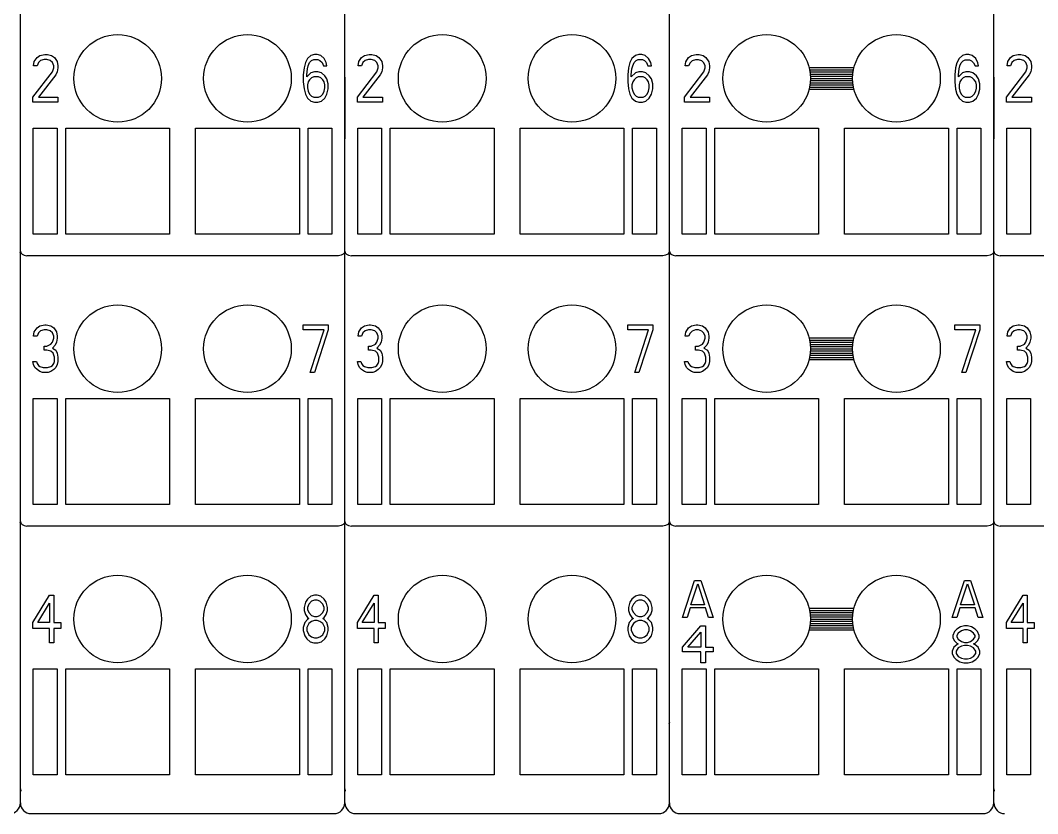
# Model space of a CAD drawing. Extents: x 10 to 952, y 6 to 232.
# Drawn here: x 757.81 to 792.17, y 109.78 to 136.58 of the extents above; entities that cross this region are included whole.
import ezdxf

# ---------------------------------------------------------------- set-up
doc = ezdxf.new("R2010")
doc.units = 0
doc.header["$LTSCALE"] = 5
doc.header["$MEASUREMENT"] = 0
doc.layers.get('0').update_dxf_attribs({"linetype": 'CONTINUOUS'})

msp = doc.modelspace()

# ---------------------------------------------------------------- linework, layer by layer
at = {"color": 7, "linetype": 'Continuous'}
for p, q in [((757.808, 110.143), (757.808, 205.864)), ((757.808, 110.143), (757.808, 205.864)), ((768.768, 110.143), (768.768, 205.864)), ((768.768, 110.143), (768.768, 205.864)), ((779.729, 110.143), (779.729, 205.864)), ((779.729, 110.143), (779.729, 205.864)), ((779.729, 123.764), (779.729, 205.864)), ((779.729, 123.764), (779.729, 205.864)), ((790.689, 110.143), (790.689, 205.864)), ((790.689, 110.143), (790.689, 205.864)), ((758.373, 135.324), (758.467, 135.392)), ((758.467, 135.392), (758.631, 135.426)), ((758.631, 135.426), (758.725, 135.426)), ((758.725, 135.426), (758.865, 135.392)), ((758.865, 135.392), (758.959, 135.324)), ((767.624, 135.392), (767.507, 135.29)), ((767.741, 135.426), (767.624, 135.392)), ((767.835, 135.426), (767.741, 135.426)), ((767.952, 135.392), (767.835, 135.426)), ((768.069, 135.29), (767.952, 135.392)), ((769.333, 135.324), (769.427, 135.392)), ((769.427, 135.392), (769.591, 135.426)), ((769.591, 135.426), (769.685, 135.426)), ((769.685, 135.426), (769.826, 135.392)), ((769.826, 135.392), (769.92, 135.324)), ((778.584, 135.392), (778.467, 135.29)), ((778.702, 135.426), (778.584, 135.392)), ((778.795, 135.426), (778.702, 135.426)), ((778.913, 135.392), (778.795, 135.426)), ((779.03, 135.29), (778.913, 135.392)), ((780.381, 135.322), (780.475, 135.391)), ((780.475, 135.391), (780.639, 135.425)), ((780.639, 135.425), (780.733, 135.425)), ((780.733, 135.425), (780.873, 135.391)), ((780.873, 135.391), (780.967, 135.322)), ((789.632, 135.391), (789.515, 135.288)), ((789.749, 135.425), (789.632, 135.391)), ((789.843, 135.425), (789.749, 135.425)), ((789.96, 135.391), (789.843, 135.425)), ((790.077, 135.288), (789.96, 135.391)), ((791.254, 135.324), (791.348, 135.392)), ((791.348, 135.392), (791.512, 135.426)), ((791.512, 135.426), (791.606, 135.426)), ((791.606, 135.426), (791.747, 135.392)), ((791.747, 135.392), (791.84, 135.324)), ((758.256, 135.05), (758.279, 135.187)), ((758.373, 135.05), (758.256, 135.05)), ((758.279, 135.187), (758.373, 135.324)), ((758.42, 135.153), (758.373, 135.05)), ((758.49, 135.221), (758.42, 135.153)), ((758.608, 135.255), (758.49, 135.221)), ((758.701, 135.255), (758.608, 135.255)), ((758.818, 135.221), (758.701, 135.255)), ((758.889, 135.153), (758.818, 135.221)), ((758.936, 135.05), (758.889, 135.153)), ((758.936, 134.982), (758.936, 135.05)), ((758.959, 135.324), (759.053, 135.187)), ((759.053, 135.187), (759.076, 135.05)), ((759.076, 135.05), (759.076, 134.982)), ((767.436, 135.153), (767.39, 134.982)), ((767.507, 135.29), (767.436, 135.153)), ((767.507, 134.948), (767.53, 135.05)), ((767.53, 135.05), (767.577, 135.153)), ((767.577, 135.153), (767.647, 135.221)), ((767.647, 135.221), (767.718, 135.255)), ((767.718, 135.255), (767.858, 135.255)), ((767.858, 135.255), (767.929, 135.221)), ((767.929, 135.221), (767.999, 135.153)), ((767.999, 135.153), (768.046, 135.05)), ((768.046, 135.05), (768.163, 135.05)), ((768.14, 135.153), (768.069, 135.29)), ((768.163, 135.05), (768.14, 135.153)), ((769.216, 135.05), (769.24, 135.187)), ((769.333, 135.05), (769.216, 135.05)), ((769.24, 135.187), (769.333, 135.324)), ((769.38, 135.153), (769.333, 135.05)), ((769.451, 135.221), (769.38, 135.153)), ((769.568, 135.255), (769.451, 135.221)), ((769.662, 135.255), (769.568, 135.255)), ((769.779, 135.221), (769.662, 135.255)), ((769.849, 135.153), (769.779, 135.221)), ((769.896, 135.05), (769.849, 135.153)), ((769.896, 134.982), (769.896, 135.05)), ((769.92, 135.324), (770.013, 135.187)), ((770.013, 135.187), (770.037, 135.05)), ((770.037, 135.05), (770.037, 134.982)), ((778.397, 135.153), (778.35, 134.982)), ((778.467, 135.29), (778.397, 135.153)), ((778.467, 134.948), (778.491, 135.05)), ((778.491, 135.05), (778.537, 135.153)), ((778.537, 135.153), (778.608, 135.221)), ((778.608, 135.221), (778.678, 135.255)), ((778.678, 135.255), (778.819, 135.255)), ((778.819, 135.255), (778.889, 135.221)), ((778.889, 135.221), (778.959, 135.153)), ((778.959, 135.153), (779.006, 135.05)), ((779.006, 135.05), (779.124, 135.05)), ((779.1, 135.153), (779.03, 135.29)), ((779.124, 135.05), (779.1, 135.153)), ((780.264, 135.049), (780.287, 135.185)), ((780.381, 135.049), (780.264, 135.049)), ((780.287, 135.185), (780.381, 135.322)), ((780.428, 135.151), (780.381, 135.049)), ((780.498, 135.22), (780.428, 135.151)), ((780.615, 135.254), (780.498, 135.22)), ((780.709, 135.254), (780.615, 135.254)), ((780.826, 135.22), (780.709, 135.254)), ((780.897, 135.151), (780.826, 135.22)), ((780.944, 135.049), (780.897, 135.151)), ((780.944, 134.98), (780.944, 135.049)), ((780.967, 135.322), (781.061, 135.185)), ((781.061, 135.185), (781.084, 135.049)), ((781.084, 135.049), (781.084, 134.98)), ((789.444, 135.151), (789.397, 134.98)), ((789.515, 135.288), (789.444, 135.151)), ((789.515, 134.946), (789.538, 135.049)), ((789.538, 135.049), (789.585, 135.151)), ((789.585, 135.151), (789.655, 135.22)), ((789.655, 135.22), (789.726, 135.254)), ((789.726, 135.254), (789.866, 135.254)), ((789.866, 135.254), (789.937, 135.22)), ((789.937, 135.22), (790.007, 135.151)), ((790.007, 135.151), (790.054, 135.049)), ((790.054, 135.049), (790.171, 135.049)), ((790.148, 135.151), (790.077, 135.288)), ((790.171, 135.049), (790.148, 135.151)), ((791.137, 135.05), (791.16, 135.187)), ((791.254, 135.05), (791.137, 135.05)), ((791.16, 135.187), (791.254, 135.324)), ((791.301, 135.153), (791.254, 135.05)), ((791.371, 135.221), (791.301, 135.153)), ((791.489, 135.255), (791.371, 135.221)), ((791.582, 135.255), (791.489, 135.255)), ((791.7, 135.221), (791.582, 135.255)), ((791.77, 135.153), (791.7, 135.221)), ((791.817, 135.05), (791.77, 135.153)), ((791.817, 134.982), (791.817, 135.05)), ((791.84, 135.324), (791.934, 135.187)), ((791.934, 135.187), (791.958, 135.05)), ((791.958, 135.05), (791.958, 134.982)), ((758.232, 133.99), (758.889, 134.845)), ((759.006, 134.742), (758.42, 133.99)), ((758.889, 134.845), (758.936, 134.982)), ((759.053, 134.845), (759.006, 134.742)), ((759.076, 134.982), (759.053, 134.845)), ((767.39, 134.982), (767.366, 134.742)), ((767.366, 134.742), (767.366, 134.503)), ((767.483, 134.742), (767.507, 134.948)), ((767.624, 134.811), (767.483, 134.674)), ((767.483, 134.674), (767.483, 134.742)), ((767.741, 134.845), (767.624, 134.811)), ((767.858, 134.845), (767.741, 134.845)), ((767.976, 134.811), (767.858, 134.845)), ((768.093, 134.708), (767.976, 134.811)), ((768.163, 134.606), (768.093, 134.708)), ((769.193, 133.99), (769.849, 134.845)), ((769.966, 134.742), (769.38, 133.99)), ((769.849, 134.845), (769.896, 134.982)), ((770.013, 134.845), (769.966, 134.742)), ((770.037, 134.982), (770.013, 134.845)), ((778.35, 134.982), (778.326, 134.742)), ((778.326, 134.742), (778.326, 134.503)), ((778.444, 134.742), (778.467, 134.948)), ((778.584, 134.811), (778.444, 134.674)), ((778.444, 134.674), (778.444, 134.742)), ((778.702, 134.845), (778.584, 134.811)), ((778.819, 134.845), (778.702, 134.845)), ((778.936, 134.811), (778.819, 134.845)), ((779.053, 134.708), (778.936, 134.811)), ((779.124, 134.606), (779.053, 134.708)), ((780.24, 133.988), (780.897, 134.843)), ((781.014, 134.741), (780.428, 133.988)), ((780.897, 134.843), (780.944, 134.98)), ((781.061, 134.843), (781.014, 134.741)), ((781.084, 134.98), (781.061, 134.843)), ((784.451, 134.987), (785.967, 134.987)), ((784.467, 134.914), (785.951, 134.914)), ((784.48, 134.841), (785.938, 134.841)), ((784.489, 134.768), (785.929, 134.768)), ((789.397, 134.98), (789.374, 134.741)), ((789.374, 134.741), (789.374, 134.501)), ((789.491, 134.741), (789.515, 134.946)), ((789.632, 134.809), (789.491, 134.672)), ((789.491, 134.672), (789.491, 134.741)), ((789.749, 134.843), (789.632, 134.809)), ((789.866, 134.843), (789.749, 134.843)), ((789.984, 134.809), (789.866, 134.843)), ((790.101, 134.707), (789.984, 134.809)), ((790.171, 134.604), (790.101, 134.707)), ((791.114, 133.99), (791.77, 134.845)), ((791.887, 134.742), (791.301, 133.99)), ((791.77, 134.845), (791.817, 134.982)), ((791.934, 134.845), (791.887, 134.742)), ((791.958, 134.982), (791.934, 134.845)), ((767.366, 134.503), (767.39, 134.264)), ((767.53, 134.503), (767.507, 134.4)), ((767.507, 134.4), (767.507, 134.298)), ((767.577, 134.571), (767.53, 134.503)), ((767.647, 134.64), (767.577, 134.571)), ((767.718, 134.674), (767.647, 134.64)), ((767.882, 134.674), (767.718, 134.674)), ((767.952, 134.64), (767.882, 134.674)), ((768.022, 134.571), (767.952, 134.64)), ((768.069, 134.503), (768.022, 134.571)), ((768.093, 134.4), (768.069, 134.503)), ((768.093, 134.298), (768.093, 134.4)), ((768.21, 134.435), (768.163, 134.606)), ((768.21, 134.264), (768.21, 134.435)), ((768.764, 134.658), (768.764, 132.575)), ((778.326, 134.503), (778.35, 134.264)), ((778.491, 134.503), (778.467, 134.4)), ((778.467, 134.4), (778.467, 134.298)), ((778.537, 134.571), (778.491, 134.503)), ((778.608, 134.64), (778.537, 134.571)), ((778.678, 134.674), (778.608, 134.64)), ((778.842, 134.674), (778.678, 134.674)), ((778.913, 134.64), (778.842, 134.674)), ((778.983, 134.571), (778.913, 134.64)), ((779.03, 134.503), (778.983, 134.571)), ((779.053, 134.4), (779.03, 134.503)), ((779.053, 134.298), (779.053, 134.4)), ((779.17, 134.435), (779.124, 134.606)), ((779.17, 134.264), (779.17, 134.435)), ((779.724, 134.658), (779.724, 132.575)), ((784.48, 134.402), (785.938, 134.402)), ((784.489, 134.475), (785.929, 134.475)), ((784.495, 134.695), (785.923, 134.695)), ((784.495, 134.548), (785.923, 134.548)), ((784.497, 134.621), (785.921, 134.621)), ((789.374, 134.501), (789.397, 134.262)), ((789.538, 134.501), (789.515, 134.399)), ((789.515, 134.399), (789.515, 134.296)), ((789.585, 134.57), (789.538, 134.501)), ((789.655, 134.638), (789.585, 134.57)), ((789.726, 134.672), (789.655, 134.638)), ((789.89, 134.672), (789.726, 134.672)), ((789.96, 134.638), (789.89, 134.672)), ((790.03, 134.57), (789.96, 134.638)), ((790.077, 134.501), (790.03, 134.57)), ((790.101, 134.399), (790.077, 134.501)), ((790.101, 134.296), (790.101, 134.399)), ((790.218, 134.433), (790.171, 134.604)), ((790.218, 134.262), (790.218, 134.433)), ((790.685, 134.658), (790.685, 132.575)), ((767.39, 134.264), (767.436, 134.093)), ((767.436, 134.093), (767.507, 133.956)), ((767.507, 134.298), (767.53, 134.195)), ((767.53, 134.195), (767.577, 134.093)), ((767.577, 134.093), (767.647, 134.024)), ((767.647, 134.024), (767.718, 133.99)), ((767.882, 133.99), (767.952, 134.024)), ((767.952, 134.024), (768.022, 134.093)), ((768.022, 134.093), (768.069, 134.195)), ((768.069, 134.195), (768.093, 134.298)), ((768.093, 133.956), (768.163, 134.093)), ((768.163, 134.093), (768.21, 134.264)), ((778.35, 134.264), (778.397, 134.093)), ((778.397, 134.093), (778.467, 133.956)), ((778.467, 134.298), (778.491, 134.195)), ((778.491, 134.195), (778.537, 134.093)), ((778.537, 134.093), (778.608, 134.024)), ((778.608, 134.024), (778.678, 133.99)), ((778.842, 133.99), (778.913, 134.024)), ((778.913, 134.024), (778.983, 134.093)), ((778.983, 134.093), (779.03, 134.195)), ((779.03, 134.195), (779.053, 134.298)), ((779.053, 133.956), (779.124, 134.093)), ((779.124, 134.093), (779.17, 134.264)), ((784.451, 134.256), (785.967, 134.256)), ((784.468, 134.329), (785.951, 134.329)), ((789.397, 134.262), (789.444, 134.091)), ((789.444, 134.091), (789.515, 133.954)), ((789.515, 134.296), (789.538, 134.194)), ((789.538, 134.194), (789.585, 134.091)), ((789.585, 134.091), (789.655, 134.023)), ((789.655, 134.023), (789.726, 133.988)), ((789.89, 133.988), (789.96, 134.023)), ((789.96, 134.023), (790.03, 134.091)), ((790.03, 134.091), (790.077, 134.194)), ((790.077, 134.194), (790.101, 134.296)), ((790.101, 133.954), (790.171, 134.091)), ((790.171, 134.091), (790.218, 134.262)), ((758.232, 133.819), (758.232, 133.99)), ((759.076, 133.819), (758.232, 133.819)), ((758.42, 133.99), (759.076, 133.99)), ((759.076, 133.99), (759.076, 133.819)), ((767.507, 133.956), (767.624, 133.853)), ((767.624, 133.853), (767.741, 133.819)), ((767.718, 133.99), (767.882, 133.99)), ((767.741, 133.819), (767.858, 133.819)), ((767.858, 133.819), (767.976, 133.853)), ((767.976, 133.853), (768.093, 133.956)), ((769.193, 133.819), (769.193, 133.99)), ((770.037, 133.819), (769.193, 133.819)), ((769.38, 133.99), (770.037, 133.99)), ((770.037, 133.99), (770.037, 133.819)), ((778.467, 133.956), (778.584, 133.853)), ((778.584, 133.853), (778.702, 133.819)), ((778.678, 133.99), (778.842, 133.99)), ((778.702, 133.819), (778.819, 133.819)), ((778.819, 133.819), (778.936, 133.853)), ((778.936, 133.853), (779.053, 133.956)), ((780.24, 133.817), (780.24, 133.988)), ((781.084, 133.817), (780.24, 133.817)), ((780.428, 133.988), (781.084, 133.988)), ((781.084, 133.988), (781.084, 133.817)), ((789.515, 133.954), (789.632, 133.852)), ((789.632, 133.852), (789.749, 133.817)), ((789.726, 133.988), (789.89, 133.988)), ((789.749, 133.817), (789.866, 133.817)), ((789.866, 133.817), (789.984, 133.852)), ((789.984, 133.852), (790.101, 133.954)), ((791.114, 133.819), (791.114, 133.99)), ((791.958, 133.819), (791.114, 133.819)), ((791.301, 133.99), (791.958, 133.99)), ((791.958, 133.99), (791.958, 133.819)), ((758.246, 129.36), (758.246, 132.941)), ((758.246, 132.941), (759.05, 132.941)), ((759.05, 132.941), (759.05, 129.36)), ((759.343, 129.36), (759.343, 132.941)), ((759.343, 132.941), (762.85, 132.941)), ((762.85, 132.941), (762.85, 129.36)), ((763.727, 129.36), (763.727, 132.941)), ((763.727, 132.941), (767.234, 132.941)), ((767.234, 132.941), (767.234, 129.36)), ((767.526, 129.36), (767.526, 132.941)), ((767.526, 132.941), (768.33, 132.941)), ((768.33, 132.941), (768.33, 129.36)), ((769.207, 129.36), (769.207, 132.941)), ((769.207, 132.941), (770.011, 132.941)), ((770.011, 132.941), (770.011, 129.36)), ((770.303, 129.36), (770.303, 132.941)), ((770.303, 132.941), (773.81, 132.941)), ((773.81, 132.941), (773.81, 129.36)), ((774.687, 129.36), (774.687, 132.941)), ((774.687, 132.941), (778.194, 132.941)), ((778.194, 132.941), (778.194, 129.36)), ((778.487, 129.36), (778.487, 132.941)), ((778.487, 132.941), (779.29, 132.941)), ((779.29, 132.941), (779.29, 129.36)), ((780.167, 129.36), (780.167, 132.941)), ((780.167, 132.941), (780.971, 132.941)), ((780.971, 132.941), (780.971, 129.36)), ((781.263, 129.36), (781.263, 132.941)), ((781.263, 132.941), (784.771, 132.941)), ((784.771, 132.941), (784.771, 129.36)), ((785.647, 129.36), (785.647, 132.941)), ((785.647, 132.941), (789.155, 132.941)), ((789.155, 132.941), (789.155, 129.36)), ((789.447, 129.36), (789.447, 132.941)), ((789.447, 132.941), (790.251, 132.941)), ((790.251, 132.941), (790.251, 129.36)), ((791.128, 129.36), (791.128, 132.941)), ((791.128, 132.941), (791.931, 132.941)), ((791.931, 132.941), (791.931, 129.36)), ((759.05, 129.36), (758.246, 129.36)), ((762.85, 129.36), (759.343, 129.36)), ((767.234, 129.36), (763.727, 129.36)), ((768.33, 129.36), (767.526, 129.36)), ((770.011, 129.36), (769.207, 129.36)), ((773.81, 129.36), (770.303, 129.36)), ((778.194, 129.36), (774.687, 129.36)), ((779.29, 129.36), (778.487, 129.36)), ((780.971, 129.36), (780.167, 129.36)), ((784.771, 129.36), (781.263, 129.36)), ((789.155, 129.36), (785.647, 129.36)), ((790.251, 129.36), (789.447, 129.36)), ((791.931, 129.36), (791.128, 129.36)), ((757.808, 128.783), (757.794, 128.729)), ((757.808, 128.783), (757.822, 128.729)), ((757.822, 128.729), (757.864, 128.68)), ((757.864, 128.68), (757.934, 128.644)), ((757.934, 128.644), (758.027, 128.629)), ((768.549, 128.629), (758.027, 128.629)), ((768.642, 128.644), (768.549, 128.629)), ((768.712, 128.68), (768.642, 128.644)), ((768.755, 128.729), (768.712, 128.68)), ((768.768, 128.783), (768.755, 128.729)), ((768.768, 128.783), (768.782, 128.729)), ((768.782, 128.729), (768.824, 128.68)), ((768.824, 128.68), (768.895, 128.644)), ((768.895, 128.644), (768.988, 128.629)), ((779.51, 128.629), (768.988, 128.629)), ((779.603, 128.644), (779.51, 128.629)), ((779.673, 128.68), (779.603, 128.644)), ((779.715, 128.729), (779.673, 128.68)), ((779.729, 128.783), (779.715, 128.729)), ((779.729, 128.783), (779.743, 128.729)), ((779.743, 128.729), (779.785, 128.68)), ((779.785, 128.68), (779.855, 128.644)), ((779.855, 128.644), (779.948, 128.629)), ((790.47, 128.629), (779.948, 128.629)), ((790.563, 128.644), (790.47, 128.629)), ((790.633, 128.68), (790.563, 128.644)), ((790.676, 128.729), (790.633, 128.68)), ((790.689, 128.783), (790.676, 128.729)), ((790.689, 128.783), (790.703, 128.729)), ((790.703, 128.729), (790.745, 128.68)), ((790.745, 128.68), (790.816, 128.644)), ((790.816, 128.644), (790.908, 128.629)), ((801.43, 128.629), (790.908, 128.629)), ((758.279, 126.053), (758.373, 126.19)), ((758.373, 126.19), (758.467, 126.259)), ((758.467, 126.259), (758.631, 126.293)), ((758.608, 126.122), (758.49, 126.088)), ((758.701, 126.122), (758.608, 126.122)), ((758.631, 126.293), (758.678, 126.293)), ((758.678, 126.293), (758.842, 126.259)), ((758.818, 126.088), (758.701, 126.122)), ((758.842, 126.259), (758.936, 126.19)), ((758.936, 126.19), (759.029, 126.053)), ((767.366, 126.122), (767.366, 126.293)), ((767.366, 126.293), (768.21, 126.293)), ((768.069, 126.122), (767.366, 126.122)), ((767.601, 124.685), (768.069, 126.122)), ((768.21, 126.122), (767.741, 124.685)), ((768.21, 126.293), (768.21, 126.122)), ((769.24, 126.053), (769.333, 126.19)), ((769.333, 126.19), (769.427, 126.259)), ((769.427, 126.259), (769.591, 126.293)), ((769.568, 126.122), (769.451, 126.088)), ((769.662, 126.122), (769.568, 126.122)), ((769.591, 126.293), (769.638, 126.293)), ((769.638, 126.293), (769.802, 126.259)), ((769.779, 126.088), (769.662, 126.122)), ((769.802, 126.259), (769.896, 126.19)), ((769.896, 126.19), (769.99, 126.053)), ((778.326, 126.122), (778.326, 126.293)), ((778.326, 126.293), (779.17, 126.293)), ((779.03, 126.122), (778.326, 126.122)), ((778.561, 124.685), (779.03, 126.122)), ((779.17, 126.122), (778.702, 124.685)), ((779.17, 126.293), (779.17, 126.122)), ((780.287, 126.052), (780.381, 126.189)), ((780.381, 126.189), (780.475, 126.257)), ((780.475, 126.257), (780.639, 126.291)), ((780.615, 126.12), (780.498, 126.086)), ((780.709, 126.12), (780.615, 126.12)), ((780.639, 126.291), (780.686, 126.291)), ((780.686, 126.291), (780.85, 126.257)), ((780.826, 126.086), (780.709, 126.12)), ((780.85, 126.257), (780.944, 126.189)), ((780.944, 126.189), (781.037, 126.052)), ((789.374, 126.12), (789.374, 126.291)), ((789.374, 126.291), (790.218, 126.291)), ((790.077, 126.12), (789.374, 126.12)), ((789.608, 124.684), (790.077, 126.12)), ((790.218, 126.12), (789.749, 124.684)), ((790.218, 126.291), (790.218, 126.12)), ((791.16, 126.053), (791.254, 126.19)), ((791.254, 126.19), (791.348, 126.259)), ((791.348, 126.259), (791.512, 126.293)), ((791.489, 126.122), (791.371, 126.088)), ((791.582, 126.122), (791.489, 126.122)), ((791.512, 126.293), (791.559, 126.293)), ((791.559, 126.293), (791.723, 126.259)), ((791.7, 126.088), (791.582, 126.122)), ((791.723, 126.259), (791.817, 126.19)), ((791.817, 126.19), (791.911, 126.053)), ((758.256, 125.917), (758.279, 126.053)), ((758.373, 125.917), (758.256, 125.917)), ((758.42, 126.019), (758.373, 125.917)), ((758.49, 126.088), (758.42, 126.019)), ((758.889, 126.019), (758.818, 126.088)), ((758.936, 125.917), (758.889, 126.019)), ((758.889, 125.711), (758.936, 125.848)), ((758.936, 125.848), (758.936, 125.917)), ((759.029, 126.053), (759.053, 125.917)), ((759.053, 125.848), (759.029, 125.711)), ((759.053, 125.917), (759.053, 125.848)), ((769.216, 125.917), (769.24, 126.053)), ((769.333, 125.917), (769.216, 125.917)), ((769.38, 126.019), (769.333, 125.917)), ((769.451, 126.088), (769.38, 126.019)), ((769.849, 126.019), (769.779, 126.088)), ((769.896, 125.917), (769.849, 126.019)), ((769.849, 125.711), (769.896, 125.848)), ((769.896, 125.848), (769.896, 125.917)), ((769.99, 126.053), (770.013, 125.917)), ((770.013, 125.848), (769.99, 125.711)), ((770.013, 125.917), (770.013, 125.848)), ((780.264, 125.915), (780.287, 126.052)), ((780.381, 125.915), (780.264, 125.915)), ((780.428, 126.018), (780.381, 125.915)), ((780.498, 126.086), (780.428, 126.018)), ((780.897, 126.018), (780.826, 126.086)), ((780.944, 125.915), (780.897, 126.018)), ((780.897, 125.71), (780.944, 125.847)), ((780.944, 125.847), (780.944, 125.915)), ((781.037, 126.052), (781.061, 125.915)), ((781.061, 125.847), (781.037, 125.71)), ((781.061, 125.915), (781.061, 125.847)), ((784.451, 125.853), (785.967, 125.853)), ((784.467, 125.78), (785.951, 125.78)), ((791.137, 125.917), (791.16, 126.053)), ((791.254, 125.917), (791.137, 125.917)), ((791.301, 126.019), (791.254, 125.917)), ((791.371, 126.088), (791.301, 126.019)), ((791.77, 126.019), (791.7, 126.088)), ((791.817, 125.917), (791.77, 126.019)), ((791.77, 125.711), (791.817, 125.848)), ((791.817, 125.848), (791.817, 125.917)), ((791.911, 126.053), (791.934, 125.917)), ((791.934, 125.848), (791.911, 125.711)), ((791.934, 125.917), (791.934, 125.848)), ((758.608, 125.438), (758.608, 125.575)), ((758.608, 125.575), (758.701, 125.575)), ((758.701, 125.438), (758.608, 125.438)), ((758.701, 125.575), (758.842, 125.643)), ((758.842, 125.404), (758.701, 125.438)), ((758.842, 125.643), (758.889, 125.711)), ((758.983, 125.609), (758.889, 125.506)), ((758.889, 125.506), (759.006, 125.438)), ((759.029, 125.711), (758.983, 125.609)), ((759.006, 125.438), (759.053, 125.335)), ((769.568, 125.438), (769.568, 125.575)), ((769.568, 125.575), (769.662, 125.575)), ((769.662, 125.438), (769.568, 125.438)), ((769.662, 125.575), (769.802, 125.643)), ((769.802, 125.404), (769.662, 125.438)), ((769.802, 125.643), (769.849, 125.711)), ((769.943, 125.609), (769.849, 125.506)), ((769.849, 125.506), (769.966, 125.438)), ((769.99, 125.711), (769.943, 125.609)), ((769.966, 125.438), (770.013, 125.335)), ((780.615, 125.436), (780.615, 125.573)), ((780.615, 125.573), (780.709, 125.573)), ((780.709, 125.436), (780.615, 125.436)), ((780.709, 125.573), (780.85, 125.641)), ((780.85, 125.402), (780.709, 125.436)), ((780.85, 125.641), (780.897, 125.71)), ((780.991, 125.607), (780.897, 125.505)), ((780.897, 125.505), (781.014, 125.436)), ((781.037, 125.71), (780.991, 125.607)), ((781.014, 125.436), (781.061, 125.334)), ((784.48, 125.707), (785.938, 125.707)), ((784.489, 125.634), (785.929, 125.634)), ((784.495, 125.56), (785.923, 125.56)), ((784.497, 125.487), (785.921, 125.487)), ((791.489, 125.438), (791.489, 125.575)), ((791.489, 125.575), (791.582, 125.575)), ((791.582, 125.438), (791.489, 125.438)), ((791.582, 125.575), (791.723, 125.643)), ((791.723, 125.404), (791.582, 125.438)), ((791.723, 125.643), (791.77, 125.711)), ((791.864, 125.609), (791.77, 125.506)), ((791.77, 125.506), (791.887, 125.438)), ((791.911, 125.711), (791.864, 125.609)), ((791.887, 125.438), (791.934, 125.335)), ((758.912, 125.335), (758.842, 125.404)), ((758.959, 125.198), (758.912, 125.335)), ((758.959, 125.061), (758.959, 125.198)), ((759.053, 125.335), (759.076, 125.198)), ((759.076, 125.198), (759.076, 125.061)), ((769.873, 125.335), (769.802, 125.404)), ((769.92, 125.198), (769.873, 125.335)), ((769.92, 125.061), (769.92, 125.198)), ((770.013, 125.335), (770.037, 125.198)), ((770.037, 125.198), (770.037, 125.061)), ((780.92, 125.334), (780.85, 125.402)), ((780.967, 125.197), (780.92, 125.334)), ((780.967, 125.06), (780.967, 125.197)), ((781.061, 125.334), (781.084, 125.197)), ((781.084, 125.197), (781.084, 125.06)), ((784.451, 125.122), (785.967, 125.122)), ((784.467, 125.195), (785.951, 125.195)), ((784.48, 125.268), (785.938, 125.268)), ((784.489, 125.341), (785.929, 125.341)), ((784.495, 125.414), (785.923, 125.414)), ((791.793, 125.335), (791.723, 125.404)), ((791.84, 125.198), (791.793, 125.335)), ((791.84, 125.061), (791.84, 125.198)), ((791.934, 125.335), (791.958, 125.198)), ((791.958, 125.198), (791.958, 125.061)), ((758.256, 124.959), (758.232, 125.061)), ((758.232, 125.061), (758.35, 125.061)), ((758.303, 124.856), (758.256, 124.959)), ((758.373, 124.788), (758.303, 124.856)), ((758.35, 125.061), (758.373, 124.993)), ((758.373, 124.993), (758.42, 124.925)), ((758.467, 124.719), (758.373, 124.788)), ((758.42, 124.925), (758.467, 124.89)), ((758.467, 124.89), (758.584, 124.856)), ((758.584, 124.856), (758.725, 124.856)), ((758.725, 124.856), (758.842, 124.89)), ((758.842, 124.89), (758.889, 124.925)), ((758.936, 124.788), (758.842, 124.719)), ((758.889, 124.925), (758.936, 124.993)), ((758.936, 124.993), (758.959, 125.061)), ((759.006, 124.856), (758.936, 124.788)), ((759.053, 124.959), (759.006, 124.856)), ((759.076, 125.061), (759.053, 124.959)), ((769.216, 124.959), (769.193, 125.061)), ((769.193, 125.061), (769.31, 125.061)), ((769.263, 124.856), (769.216, 124.959)), ((769.333, 124.788), (769.263, 124.856)), ((769.31, 125.061), (769.333, 124.993)), ((769.333, 124.993), (769.38, 124.925)), ((769.427, 124.719), (769.333, 124.788)), ((769.38, 124.925), (769.427, 124.89)), ((769.427, 124.89), (769.544, 124.856)), ((769.544, 124.856), (769.685, 124.856)), ((769.685, 124.856), (769.802, 124.89)), ((769.802, 124.89), (769.849, 124.925)), ((769.896, 124.788), (769.802, 124.719)), ((769.849, 124.925), (769.896, 124.993)), ((769.896, 124.993), (769.92, 125.061)), ((769.966, 124.856), (769.896, 124.788)), ((770.013, 124.959), (769.966, 124.856)), ((770.037, 125.061), (770.013, 124.959)), ((780.264, 124.957), (780.24, 125.06)), ((780.24, 125.06), (780.358, 125.06)), ((780.311, 124.855), (780.264, 124.957)), ((780.381, 124.786), (780.311, 124.855)), ((780.358, 125.06), (780.381, 124.992)), ((780.381, 124.992), (780.428, 124.923)), ((780.475, 124.718), (780.381, 124.786)), ((780.428, 124.923), (780.475, 124.889)), ((780.475, 124.889), (780.592, 124.855)), ((780.592, 124.855), (780.733, 124.855)), ((780.733, 124.855), (780.85, 124.889)), ((780.85, 124.889), (780.897, 124.923)), ((780.944, 124.786), (780.85, 124.718)), ((780.897, 124.923), (780.944, 124.992)), ((780.944, 124.992), (780.967, 125.06)), ((781.014, 124.855), (780.944, 124.786)), ((781.061, 124.957), (781.014, 124.855)), ((781.084, 125.06), (781.061, 124.957)), ((791.137, 124.959), (791.114, 125.061)), ((791.114, 125.061), (791.231, 125.061)), ((791.184, 124.856), (791.137, 124.959)), ((791.254, 124.788), (791.184, 124.856)), ((791.231, 125.061), (791.254, 124.993)), ((791.254, 124.993), (791.301, 124.925)), ((791.348, 124.719), (791.254, 124.788)), ((791.301, 124.925), (791.348, 124.89)), ((791.348, 124.89), (791.465, 124.856)), ((791.465, 124.856), (791.606, 124.856)), ((791.606, 124.856), (791.723, 124.89)), ((791.723, 124.89), (791.77, 124.925)), ((791.817, 124.788), (791.723, 124.719)), ((791.77, 124.925), (791.817, 124.993)), ((791.817, 124.993), (791.84, 125.061)), ((791.887, 124.856), (791.817, 124.788)), ((791.934, 124.959), (791.887, 124.856)), ((791.958, 125.061), (791.934, 124.959)), ((758.561, 124.685), (758.467, 124.719)), ((758.748, 124.685), (758.561, 124.685)), ((758.842, 124.719), (758.748, 124.685)), ((767.741, 124.685), (767.601, 124.685)), ((769.521, 124.685), (769.427, 124.719)), ((769.709, 124.685), (769.521, 124.685)), ((769.802, 124.719), (769.709, 124.685)), ((778.702, 124.685), (778.561, 124.685)), ((780.569, 124.684), (780.475, 124.718)), ((780.756, 124.684), (780.569, 124.684)), ((780.85, 124.718), (780.756, 124.684)), ((789.749, 124.684), (789.608, 124.684)), ((791.442, 124.685), (791.348, 124.719)), ((791.629, 124.685), (791.442, 124.685)), ((791.723, 124.719), (791.629, 124.685)), ((758.246, 120.226), (758.246, 123.807)), ((758.246, 123.807), (759.05, 123.807)), ((759.05, 123.807), (759.05, 120.226)), ((759.343, 120.226), (759.343, 123.807)), ((759.343, 123.807), (762.85, 123.807)), ((762.85, 123.807), (762.85, 120.226)), ((763.727, 120.226), (763.727, 123.807)), ((763.727, 123.807), (767.234, 123.807)), ((767.234, 123.807), (767.234, 120.226)), ((767.526, 120.226), (767.526, 123.807)), ((767.526, 123.807), (768.33, 123.807)), ((768.33, 123.807), (768.33, 120.226)), ((769.207, 120.226), (769.207, 123.807)), ((769.207, 123.807), (770.011, 123.807)), ((770.011, 123.807), (770.011, 120.226)), ((770.303, 120.226), (770.303, 123.807)), ((770.303, 123.807), (773.81, 123.807)), ((773.81, 123.807), (773.81, 120.226)), ((774.687, 120.226), (774.687, 123.807)), ((774.687, 123.807), (778.194, 123.807)), ((778.194, 123.807), (778.194, 120.226)), ((778.487, 120.226), (778.487, 123.807)), ((778.487, 123.807), (779.29, 123.807)), ((779.29, 123.807), (779.29, 120.226)), ((780.167, 120.226), (780.167, 123.807)), ((780.167, 123.807), (780.971, 123.807)), ((780.971, 123.807), (780.971, 120.226)), ((781.263, 120.226), (781.263, 123.807)), ((781.263, 123.807), (784.771, 123.807)), ((784.771, 123.807), (784.771, 120.226)), ((785.647, 120.226), (785.647, 123.807)), ((785.647, 123.807), (789.155, 123.807)), ((789.155, 123.807), (789.155, 120.226)), ((789.447, 120.226), (789.447, 123.807)), ((789.447, 123.807), (790.251, 123.807)), ((790.251, 123.807), (790.251, 120.226)), ((791.128, 120.226), (791.128, 123.807)), ((791.128, 123.807), (791.931, 123.807)), ((791.931, 123.807), (791.931, 120.226)), ((759.05, 120.226), (758.246, 120.226)), ((762.85, 120.226), (759.343, 120.226)), ((767.234, 120.226), (763.727, 120.226)), ((768.33, 120.226), (767.526, 120.226)), ((770.011, 120.226), (769.207, 120.226)), ((773.81, 120.226), (770.303, 120.226)), ((778.194, 120.226), (774.687, 120.226)), ((779.29, 120.226), (778.487, 120.226)), ((780.971, 120.226), (780.167, 120.226)), ((784.771, 120.226), (781.263, 120.226)), ((789.155, 120.226), (785.647, 120.226)), ((790.251, 120.226), (789.447, 120.226)), ((791.931, 120.226), (791.128, 120.226)), ((757.808, 119.649), (757.794, 119.596)), ((757.808, 119.649), (757.822, 119.596)), ((757.822, 119.596), (757.864, 119.547)), ((768.755, 119.596), (768.712, 119.547)), ((768.768, 119.649), (768.755, 119.596)), ((768.768, 119.649), (768.782, 119.596)), ((768.782, 119.596), (768.824, 119.547)), ((779.715, 119.596), (779.673, 119.547)), ((779.729, 119.649), (779.715, 119.596)), ((779.729, 119.649), (779.743, 119.596)), ((779.743, 119.596), (779.785, 119.547)), ((790.676, 119.596), (790.633, 119.547)), ((790.689, 119.649), (790.676, 119.596)), ((790.689, 119.649), (790.703, 119.596)), ((790.703, 119.596), (790.745, 119.547)), ((757.864, 119.547), (757.934, 119.51)), ((757.934, 119.51), (758.027, 119.496)), ((768.549, 119.496), (758.027, 119.496)), ((768.642, 119.51), (768.549, 119.496)), ((768.712, 119.547), (768.642, 119.51)), ((768.824, 119.547), (768.895, 119.51)), ((768.895, 119.51), (768.988, 119.496)), ((779.51, 119.496), (768.988, 119.496)), ((779.603, 119.51), (779.51, 119.496)), ((779.673, 119.547), (779.603, 119.51)), ((779.785, 119.547), (779.855, 119.51)), ((779.855, 119.51), (779.948, 119.496)), ((790.47, 119.496), (779.948, 119.496)), ((790.563, 119.51), (790.47, 119.496)), ((790.633, 119.547), (790.563, 119.51)), ((790.745, 119.547), (790.816, 119.51)), ((790.816, 119.51), (790.908, 119.496)), ((801.43, 119.496), (790.908, 119.496)), ((780.17, 116.411), (780.584, 117.653)), ((780.455, 116.834), (780.688, 117.548)), ((780.584, 117.653), (780.791, 117.653)), ((780.688, 117.548), (780.921, 116.834)), ((780.791, 117.653), (781.206, 116.411)), ((789.283, 116.411), (789.697, 117.653)), ((789.568, 116.834), (789.801, 117.548)), ((789.697, 117.653), (789.904, 117.653)), ((789.801, 117.548), (790.034, 116.834)), ((789.904, 117.653), (790.318, 116.411)), ((758.232, 116.236), (758.795, 117.159)), ((758.397, 116.236), (758.795, 116.885)), ((758.795, 117.159), (758.936, 117.159)), ((758.795, 116.885), (758.795, 116.236)), ((758.936, 117.159), (758.936, 116.236)), ((767.436, 116.92), (767.39, 116.749)), ((767.507, 117.022), (767.436, 116.92)), ((767.624, 117.125), (767.507, 117.022)), ((767.554, 116.851), (767.507, 116.749)), ((767.647, 116.954), (767.554, 116.851)), ((767.741, 117.159), (767.624, 117.125)), ((767.741, 116.988), (767.647, 116.954)), ((767.835, 117.159), (767.741, 117.159)), ((767.835, 116.988), (767.741, 116.988)), ((767.952, 117.125), (767.835, 117.159)), ((767.929, 116.954), (767.835, 116.988)), ((768.022, 116.851), (767.929, 116.954)), ((768.069, 117.022), (767.952, 117.125)), ((768.069, 116.749), (768.022, 116.851)), ((768.14, 116.92), (768.069, 117.022)), ((768.187, 116.749), (768.14, 116.92)), ((769.193, 116.236), (769.755, 117.159)), ((769.357, 116.236), (769.755, 116.885)), ((769.755, 117.159), (769.896, 117.159)), ((769.755, 116.885), (769.755, 116.236)), ((769.896, 117.159), (769.896, 116.236)), ((778.397, 116.92), (778.35, 116.749)), ((778.467, 117.022), (778.397, 116.92)), ((778.584, 117.125), (778.467, 117.022)), ((778.514, 116.851), (778.467, 116.749)), ((778.608, 116.954), (778.514, 116.851)), ((778.702, 117.159), (778.584, 117.125)), ((778.702, 116.988), (778.608, 116.954)), ((778.795, 117.159), (778.702, 117.159)), ((778.795, 116.988), (778.702, 116.988)), ((778.913, 117.125), (778.795, 117.159)), ((778.889, 116.954), (778.795, 116.988)), ((778.983, 116.851), (778.889, 116.954)), ((779.03, 117.022), (778.913, 117.125)), ((779.03, 116.749), (778.983, 116.851)), ((779.1, 116.92), (779.03, 117.022)), ((779.147, 116.749), (779.1, 116.92)), ((780.921, 116.834), (780.455, 116.834)), ((790.034, 116.834), (789.568, 116.834)), ((791.114, 116.236), (791.676, 117.159)), ((791.278, 116.236), (791.676, 116.885)), ((791.676, 117.159), (791.817, 117.159)), ((791.676, 116.885), (791.676, 116.236)), ((791.817, 117.159), (791.817, 116.236)), ((767.39, 116.749), (767.39, 116.646)), ((767.39, 116.646), (767.436, 116.509)), ((767.436, 116.509), (767.507, 116.407)), ((767.507, 116.749), (767.507, 116.68)), ((767.507, 116.68), (767.554, 116.578)), ((767.554, 116.578), (767.647, 116.475)), ((767.929, 116.475), (768.022, 116.578)), ((768.022, 116.578), (768.069, 116.68)), ((768.069, 116.68), (768.069, 116.749)), ((768.069, 116.407), (768.14, 116.509)), ((768.14, 116.509), (768.187, 116.646)), ((768.187, 116.646), (768.187, 116.749)), ((778.35, 116.749), (778.35, 116.646)), ((778.35, 116.646), (778.397, 116.509)), ((778.397, 116.509), (778.467, 116.407)), ((778.467, 116.749), (778.467, 116.68)), ((778.467, 116.68), (778.514, 116.578)), ((778.514, 116.578), (778.608, 116.475)), ((778.889, 116.475), (778.983, 116.578)), ((778.983, 116.578), (779.03, 116.68)), ((779.03, 116.68), (779.03, 116.749)), ((779.03, 116.407), (779.1, 116.509)), ((779.1, 116.509), (779.147, 116.646)), ((779.147, 116.646), (779.147, 116.749)), ((780.429, 116.728), (780.326, 116.411)), ((780.947, 116.728), (780.429, 116.728)), ((781.05, 116.411), (780.947, 116.728)), ((784.451, 116.718), (785.967, 116.718)), ((784.468, 116.645), (785.95, 116.645)), ((784.48, 116.572), (785.938, 116.572)), ((784.489, 116.499), (785.929, 116.499)), ((789.542, 116.728), (789.438, 116.411)), ((790.059, 116.728), (789.542, 116.728)), ((790.163, 116.411), (790.059, 116.728)), ((758.232, 116.03), (758.232, 116.236)), ((758.795, 116.236), (758.397, 116.236)), ((758.936, 116.236), (759.17, 116.236)), ((759.17, 116.236), (759.17, 116.03)), ((767.413, 116.236), (767.366, 116.065)), ((767.507, 116.338), (767.413, 116.236)), ((767.554, 116.201), (767.483, 116.065)), ((767.507, 116.407), (767.554, 116.372)), ((767.554, 116.372), (767.507, 116.338)), ((767.647, 116.27), (767.554, 116.201)), ((767.647, 116.475), (767.741, 116.441)), ((767.741, 116.304), (767.647, 116.27)), ((767.741, 116.441), (767.835, 116.441)), ((767.835, 116.304), (767.741, 116.304)), ((767.835, 116.441), (767.929, 116.475)), ((767.929, 116.27), (767.835, 116.304)), ((768.022, 116.201), (767.929, 116.27)), ((768.022, 116.372), (768.069, 116.407)), ((768.069, 116.338), (768.022, 116.372)), ((768.093, 116.065), (768.022, 116.201)), ((768.163, 116.236), (768.069, 116.338)), ((768.21, 116.065), (768.163, 116.236)), ((769.193, 116.03), (769.193, 116.236)), ((769.755, 116.236), (769.357, 116.236)), ((769.896, 116.236), (770.131, 116.236)), ((770.131, 116.236), (770.131, 116.03)), ((778.373, 116.236), (778.326, 116.065)), ((778.467, 116.338), (778.373, 116.236)), ((778.514, 116.201), (778.444, 116.065)), ((778.467, 116.407), (778.514, 116.372)), ((778.514, 116.372), (778.467, 116.338)), ((778.608, 116.27), (778.514, 116.201)), ((778.608, 116.475), (778.702, 116.441)), ((778.702, 116.304), (778.608, 116.27)), ((778.702, 116.441), (778.795, 116.441)), ((778.795, 116.304), (778.702, 116.304)), ((778.795, 116.441), (778.889, 116.475)), ((778.889, 116.27), (778.795, 116.304)), ((778.983, 116.201), (778.889, 116.27)), ((778.983, 116.372), (779.03, 116.407)), ((779.03, 116.338), (778.983, 116.372)), ((779.053, 116.065), (778.983, 116.201)), ((779.124, 116.236), (779.03, 116.338)), ((779.17, 116.065), (779.124, 116.236)), ((780.326, 116.411), (780.17, 116.411)), ((781.206, 116.411), (781.05, 116.411)), ((784.489, 116.207), (785.929, 116.207)), ((784.495, 116.426), (785.923, 116.426)), ((784.495, 116.28), (785.923, 116.28)), ((784.497, 116.353), (785.921, 116.353)), ((789.438, 116.411), (789.283, 116.411)), ((790.318, 116.411), (790.163, 116.411)), ((791.114, 116.03), (791.114, 116.236)), ((791.676, 116.236), (791.278, 116.236)), ((791.817, 116.236), (792.051, 116.236)), ((792.051, 116.236), (792.051, 116.03)), ((758.795, 116.03), (758.232, 116.03)), ((758.795, 115.552), (758.795, 116.03)), ((758.936, 116.03), (758.936, 115.552)), ((759.17, 116.03), (758.936, 116.03)), ((767.366, 116.065), (767.366, 115.962)), ((767.366, 115.962), (767.413, 115.791)), ((767.483, 116.065), (767.483, 115.962)), ((767.483, 115.962), (767.554, 115.825)), ((767.554, 115.825), (767.647, 115.757)), ((767.929, 115.757), (768.022, 115.825)), ((768.022, 115.825), (768.093, 115.962)), ((768.093, 115.962), (768.093, 116.065)), ((768.163, 115.791), (768.21, 115.962)), ((768.21, 115.962), (768.21, 116.065)), ((769.755, 116.03), (769.193, 116.03)), ((769.755, 115.552), (769.755, 116.03)), ((769.896, 116.03), (769.896, 115.552)), ((770.131, 116.03), (769.896, 116.03)), ((778.326, 116.065), (778.326, 115.962)), ((778.326, 115.962), (778.373, 115.791)), ((778.444, 116.065), (778.444, 115.962)), ((778.444, 115.962), (778.514, 115.825)), ((778.514, 115.825), (778.608, 115.757)), ((778.889, 115.757), (778.983, 115.825)), ((778.983, 115.825), (779.053, 115.962)), ((779.053, 115.962), (779.053, 116.065)), ((779.124, 115.791), (779.17, 115.962)), ((779.17, 115.962), (779.17, 116.065)), ((780.17, 115.405), (780.791, 116.119)), ((780.352, 115.405), (780.791, 115.907)), ((780.791, 116.119), (780.947, 116.119)), ((780.791, 115.907), (780.791, 115.405)), ((780.947, 116.119), (780.947, 115.405)), ((784.451, 115.988), (785.968, 115.988)), ((784.467, 116.061), (785.951, 116.061)), ((784.48, 116.134), (785.938, 116.134)), ((789.361, 115.934), (789.309, 115.802)), ((789.309, 115.802), (789.309, 115.722)), ((789.438, 116.013), (789.361, 115.934)), ((789.568, 116.092), (789.438, 116.013)), ((789.49, 115.881), (789.438, 115.802)), ((789.438, 115.802), (789.438, 115.749)), ((789.594, 115.96), (789.49, 115.881)), ((789.697, 116.119), (789.568, 116.092)), ((789.697, 115.987), (789.594, 115.96)), ((789.801, 116.119), (789.697, 116.119)), ((789.801, 115.987), (789.697, 115.987)), ((789.93, 116.092), (789.801, 116.119)), ((789.904, 115.96), (789.801, 115.987)), ((790.008, 115.881), (789.904, 115.96)), ((790.059, 116.013), (789.93, 116.092)), ((790.059, 115.802), (790.008, 115.881)), ((790.137, 115.934), (790.059, 116.013)), ((790.059, 115.749), (790.059, 115.802)), ((790.189, 115.802), (790.137, 115.934)), ((790.189, 115.722), (790.189, 115.802)), ((791.676, 116.03), (791.114, 116.03)), ((791.676, 115.552), (791.676, 116.03)), ((791.817, 116.03), (791.817, 115.552)), ((792.051, 116.03), (791.817, 116.03)), ((758.936, 115.552), (758.795, 115.552)), ((767.413, 115.791), (767.483, 115.688)), ((767.483, 115.688), (767.601, 115.586)), ((767.601, 115.586), (767.718, 115.552)), ((767.647, 115.757), (767.741, 115.723)), ((767.718, 115.552), (767.858, 115.552)), ((767.741, 115.723), (767.835, 115.723)), ((767.835, 115.723), (767.929, 115.757)), ((767.858, 115.552), (767.976, 115.586)), ((767.976, 115.586), (768.093, 115.688)), ((768.093, 115.688), (768.163, 115.791)), ((769.896, 115.552), (769.755, 115.552)), ((778.373, 115.791), (778.444, 115.688)), ((778.444, 115.688), (778.561, 115.586)), ((778.561, 115.586), (778.678, 115.552)), ((778.608, 115.757), (778.702, 115.723)), ((778.678, 115.552), (778.819, 115.552)), ((778.702, 115.723), (778.795, 115.723)), ((778.795, 115.723), (778.889, 115.757)), ((778.819, 115.552), (778.936, 115.586)), ((778.936, 115.586), (779.053, 115.688)), ((779.053, 115.688), (779.124, 115.791)), ((789.309, 115.722), (789.361, 115.617)), ((789.438, 115.485), (789.335, 115.405)), ((789.361, 115.617), (789.438, 115.537)), ((789.438, 115.749), (789.49, 115.67)), ((789.438, 115.537), (789.49, 115.511)), ((789.49, 115.511), (789.438, 115.485)), ((789.49, 115.67), (789.594, 115.59)), ((789.594, 115.59), (789.697, 115.564)), ((789.697, 115.458), (789.594, 115.432)), ((789.697, 115.564), (789.801, 115.564)), ((789.801, 115.458), (789.697, 115.458)), ((789.801, 115.564), (789.904, 115.59)), ((789.904, 115.432), (789.801, 115.458)), ((789.904, 115.59), (790.008, 115.67)), ((790.008, 115.67), (790.059, 115.749)), ((790.008, 115.511), (790.059, 115.537)), ((790.059, 115.485), (790.008, 115.511)), ((790.059, 115.537), (790.137, 115.617)), ((790.163, 115.405), (790.059, 115.485)), ((790.137, 115.617), (790.189, 115.722)), ((791.817, 115.552), (791.676, 115.552)), ((780.17, 115.247), (780.17, 115.405)), ((780.791, 115.247), (780.17, 115.247)), ((780.791, 115.405), (780.352, 115.405)), ((780.791, 114.877), (780.791, 115.247)), ((780.947, 115.405), (781.206, 115.405)), ((780.947, 115.247), (780.947, 114.877)), ((781.206, 115.247), (780.947, 115.247)), ((781.206, 115.405), (781.206, 115.247)), ((789.335, 115.405), (789.283, 115.273)), ((789.283, 115.273), (789.283, 115.194)), ((789.283, 115.194), (789.335, 115.062)), ((789.49, 115.379), (789.412, 115.273)), ((789.412, 115.273), (789.412, 115.194)), ((789.412, 115.194), (789.49, 115.088)), ((789.594, 115.432), (789.49, 115.379)), ((790.008, 115.379), (789.904, 115.432)), ((790.085, 115.273), (790.008, 115.379)), ((790.008, 115.088), (790.085, 115.194)), ((790.085, 115.194), (790.085, 115.273)), ((790.215, 115.273), (790.163, 115.405)), ((790.163, 115.062), (790.215, 115.194)), ((790.215, 115.194), (790.215, 115.273)), ((780.947, 114.877), (780.791, 114.877)), ((789.335, 115.062), (789.412, 114.982)), ((789.412, 114.982), (789.542, 114.903)), ((789.49, 115.088), (789.594, 115.035)), ((789.542, 114.903), (789.671, 114.877)), ((789.594, 115.035), (789.697, 115.009)), ((789.671, 114.877), (789.827, 114.877)), ((789.697, 115.009), (789.801, 115.009)), ((789.801, 115.009), (789.904, 115.035)), ((789.827, 114.877), (789.956, 114.903)), ((789.904, 115.035), (790.008, 115.088)), ((789.956, 114.903), (790.085, 114.982)), ((790.085, 114.982), (790.163, 115.062)), ((758.246, 111.093), (758.246, 114.673)), ((758.246, 114.673), (759.05, 114.673)), ((759.05, 114.673), (759.05, 111.093)), ((759.343, 111.093), (759.343, 114.673)), ((759.343, 114.673), (762.85, 114.673)), ((762.85, 114.673), (762.85, 111.093)), ((763.727, 111.093), (763.727, 114.673)), ((763.727, 114.673), (767.234, 114.673)), ((767.234, 114.673), (767.234, 111.093)), ((767.526, 111.093), (767.526, 114.673)), ((767.526, 114.673), (768.33, 114.673)), ((768.33, 114.673), (768.33, 111.093)), ((769.207, 111.093), (769.207, 114.673)), ((769.207, 114.673), (770.011, 114.673)), ((770.011, 114.673), (770.011, 111.093)), ((770.303, 111.093), (770.303, 114.673)), ((770.303, 114.673), (773.81, 114.673)), ((773.81, 114.673), (773.81, 111.093)), ((774.687, 111.093), (774.687, 114.673)), ((774.687, 114.673), (778.194, 114.673)), ((778.194, 114.673), (778.194, 111.093)), ((778.487, 111.093), (778.487, 114.673)), ((778.487, 114.673), (779.29, 114.673)), ((779.29, 114.673), (779.29, 111.093)), ((780.167, 111.093), (780.167, 114.673)), ((780.167, 114.673), (780.971, 114.673)), ((780.971, 114.673), (780.971, 111.093)), ((781.263, 111.093), (781.263, 114.673)), ((781.263, 114.673), (784.771, 114.673)), ((784.771, 114.673), (784.771, 111.093)), ((785.647, 114.673), (789.155, 114.673)), ((785.647, 111.093), (785.647, 114.673)), ((789.155, 114.673), (789.155, 111.093)), ((789.447, 114.673), (790.251, 114.673)), ((789.447, 111.093), (789.447, 114.673)), ((790.251, 114.673), (790.251, 111.093)), ((791.128, 111.093), (791.128, 114.673)), ((791.128, 114.673), (791.931, 114.673)), ((791.931, 114.673), (791.931, 111.093)), ((779.729, 112.874), (779.71, 112.801)), ((759.05, 111.093), (758.246, 111.093)), ((762.85, 111.093), (759.343, 111.093)), ((767.234, 111.093), (763.727, 111.093)), ((768.33, 111.093), (767.526, 111.093)), ((770.011, 111.093), (769.207, 111.093)), ((773.81, 111.093), (770.303, 111.093)), ((778.194, 111.093), (774.687, 111.093)), ((779.29, 111.093), (778.487, 111.093)), ((780.971, 111.093), (780.167, 111.093)), ((784.771, 111.093), (781.263, 111.093)), ((789.155, 111.093), (785.647, 111.093)), ((790.251, 111.093), (789.447, 111.093)), ((791.931, 111.093), (791.128, 111.093)), ((757.808, 110.618), (757.822, 110.541)), ((768.768, 110.618), (768.782, 110.541)), ((790.689, 110.618), (790.703, 110.541)), ((758.173, 109.778), (768.403, 109.778)), ((769.134, 109.778), (779.364, 109.778)), ((780.094, 109.778), (790.324, 109.778))]:
    msp.add_line(p, q, dxfattribs=at)
for centre in [(761.096, 134.621), (765.48, 134.621), (772.057, 134.621), (776.441, 134.621), (783.017, 134.621), (787.401, 134.621), (761.096, 125.487), (765.48, 125.487), (772.057, 125.487), (776.441, 125.487), (783.017, 125.487), (787.401, 125.487), (761.096, 116.354), (765.48, 116.354), (772.057, 116.354), (776.441, 116.354), (783.017, 116.354), (787.401, 116.354)]:
    msp.add_circle(centre, 1.48, dxfattribs=at)
for centre, start, end in [((757.443, 110.143), 270, 0), ((758.173, 110.143), 180, 270), ((768.403, 110.143), 270, 0), ((769.134, 110.143), 180, 270), ((779.364, 110.143), 270, 0), ((780.094, 110.143), 180, 270), ((790.324, 110.143), 270, 0), ((791.055, 110.143), 180, 270)]:
    msp.add_arc(centre, 0.365, start, end, dxfattribs=at)

doc.saveas('drawing.dxf')
